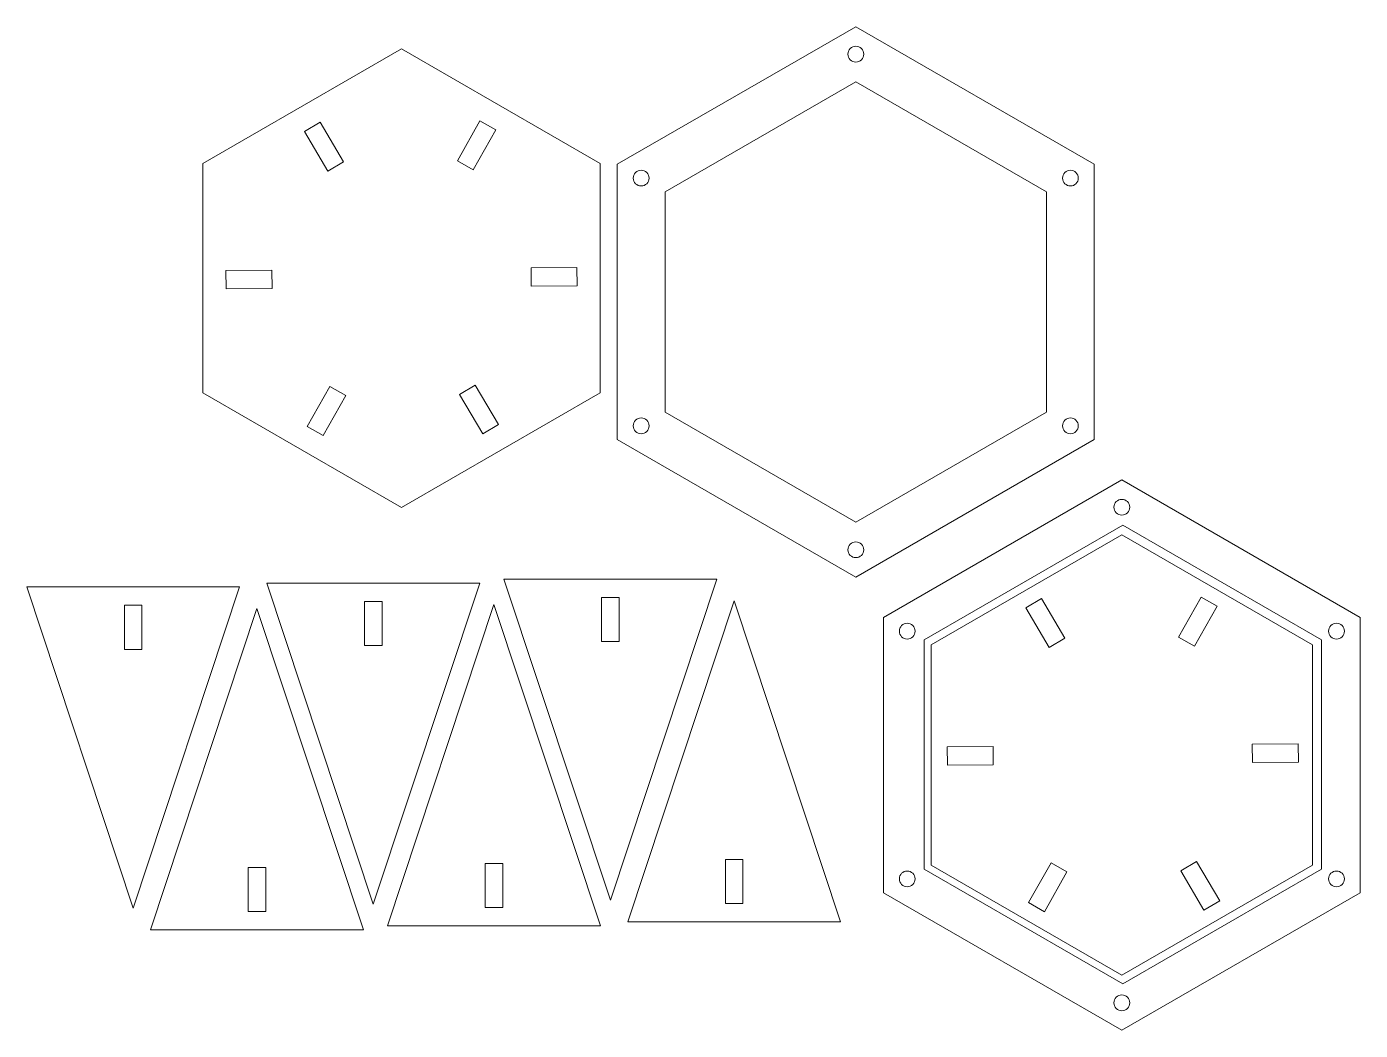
# Model space of a CAD drawing. Header units: inches. Extents: x -2.91 to 4.35, y -1.78 to 3.69.
import ezdxf

# ---------------------------------------------------------------- set-up
doc = ezdxf.new("R2010")
doc.units = ezdxf.units.IN
doc.header["$MEASUREMENT"] = 0

msp = doc.modelspace()

# ---------------------------------------------------------------- linework, layer by layer
at = {"color": 1, "linetype": 'Continuous', "lineweight": 5}
for p, q in [((1.6046, 3.6897), (0.3055, 2.9397)), ((2.9036, 2.9397), (1.6046, 3.6897)), ((-0.8701, 3.5696), (-1.9526, 2.9446)), ((0.2125, 2.9446), (-0.8701, 3.5696)), ((1.6046, 3.3897), (0.5653, 2.7897)), ((2.6438, 2.7897), (1.6046, 3.3897)), ((-1.3985, 3.1179), (-1.3124, 3.1686)), ((-1.3124, 3.1686), (-1.1854, 2.9532)), ((-0.566, 2.9588), (-0.443, 3.1764)), ((-0.3559, 3.1271), (-0.479, 2.9095)), ((-0.443, 3.1764), (-0.3559, 3.1271)), ((-1.2716, 2.9025), (-1.3985, 3.1179)), ((-1.9526, 2.9446), (-1.9526, 1.6946)), ((-1.1854, 2.9532), (-1.2716, 2.9025)), ((-0.479, 2.9095), (-0.566, 2.9588)), ((0.2125, 1.6946), (0.2125, 2.9446)), ((0.3055, 2.9397), (0.3055, 1.4397)), ((2.9036, 1.4397), (2.9036, 2.9397)), ((0.5653, 2.7897), (0.5653, 1.5897)), ((2.6438, 1.5897), (2.6438, 2.7897)), ((-1.8265, 2.3611), (-1.5765, 2.3633)), ((-1.8256, 2.2611), (-1.8265, 2.3611)), ((-1.5765, 2.3633), (-1.5756, 2.2633)), ((-0.1645, 2.3759), (0.0855, 2.3781)), ((-0.1636, 2.2759), (-0.1645, 2.3759)), ((0.0855, 2.3781), (0.0864, 2.2781)), ((-1.5756, 2.2633), (-1.8256, 2.2611)), ((0.0864, 2.2781), (-0.1636, 2.2759)), ((-1.9526, 1.6946), (-0.8701, 1.0696)), ((-1.3842, 1.512), (-1.2612, 1.7296)), ((-1.1741, 1.6804), (-1.2972, 1.4628)), ((-1.2612, 1.7296), (-1.1741, 1.6804)), ((-0.8701, 1.0696), (0.2125, 1.6946)), ((-0.5547, 1.6859), (-0.4686, 1.7367)), ((-0.4278, 1.4705), (-0.5547, 1.6859)), ((-0.4686, 1.7367), (-0.3416, 1.5213)), ((0.5653, 1.5897), (1.6046, 0.9897)), ((1.6046, 0.9897), (2.6438, 1.5897)), ((-1.2972, 1.4628), (-1.3842, 1.512)), ((-0.3416, 1.5213), (-0.4278, 1.4705)), ((0.3055, 1.4397), (1.6046, 0.6897)), ((1.6046, 0.6897), (2.9036, 1.4397)), ((3.054, 1.2214), (1.7549, 0.4714)), ((4.353, 0.4714), (3.054, 1.2214)), ((3.0591, 0.9746), (1.9765, 0.3496)), ((4.1416, 0.3496), (3.0591, 0.9746)), ((3.054, 0.9214), (2.0147, 0.3214)), ((4.0932, 0.3214), (3.054, 0.9214)), ((-1.6037, 0.6581), (-1.0237, -1.0919)), ((-0.4437, 0.6581), (-1.6037, 0.6581)), ((-1.0237, -1.0919), (-0.4437, 0.6581)), ((-0.3125, 0.68), (0.2675, -1.07)), ((0.8475, 0.68), (-0.3125, 0.68)), ((0.2675, -1.07), (0.8475, 0.68)), ((-2.9121, 0.637), (-2.3321, -1.113)), ((-1.7521, 0.637), (-2.9121, 0.637)), ((-2.3321, -1.113), (-1.7521, 0.637)), ((3.3631, 0.3638), (3.4862, 0.5814)), ((3.4862, 0.5814), (3.5732, 0.5322)), ((-2.2846, 0.537), (-2.3796, 0.537)), ((-2.3796, 0.537), (-2.3796, 0.297)), ((-2.2846, 0.297), (-2.2846, 0.537)), ((-1.6575, 0.5193), (-2.2375, -1.2307)), ((-1.0775, -1.2307), (-1.6575, 0.5193)), ((-0.9762, 0.5581), (-1.0712, 0.5581)), ((-1.0712, 0.5581), (-1.0712, 0.3181)), ((-0.9762, 0.3181), (-0.9762, 0.5581)), ((-0.3664, 0.5412), (-0.9464, -1.2088)), ((0.2136, -1.2088), (-0.3664, 0.5412)), ((0.315, 0.58), (0.22, 0.58)), ((0.22, 0.58), (0.22, 0.34)), ((0.315, 0.34), (0.315, 0.58)), ((0.9421, 0.5623), (0.3621, -1.1877)), ((1.5221, -1.1877), (0.9421, 0.5623)), ((2.5306, 0.5229), (2.6168, 0.5737)), ((2.6575, 0.3075), (2.5306, 0.5229)), ((2.6168, 0.5737), (2.7437, 0.3583)), ((3.5732, 0.5322), (3.4501, 0.3146)), ((1.7549, 0.4714), (1.7549, -1.0286)), ((4.353, -1.0286), (4.353, 0.4714)), ((3.4501, 0.3146), (3.3631, 0.3638)), ((-2.3796, 0.297), (-2.2846, 0.297)), ((-1.0712, 0.3181), (-0.9762, 0.3181)), ((0.22, 0.34), (0.315, 0.34)), ((1.9765, 0.3496), (1.9765, -0.9004)), ((2.0147, 0.3214), (2.0147, -0.8786)), ((2.7437, 0.3583), (2.6575, 0.3075)), ((4.0932, -0.8786), (4.0932, 0.3214)), ((4.1416, -0.9004), (4.1416, 0.3496)), ((3.7646, -0.2191), (4.0146, -0.2168)), ((4.0146, -0.2168), (4.0155, -0.3168)), ((2.1026, -0.2339), (2.3526, -0.2316)), ((2.1035, -0.3339), (2.1026, -0.2339)), ((2.3526, -0.2316), (2.3535, -0.3316)), ((3.7655, -0.3191), (3.7646, -0.2191)), ((2.3535, -0.3316), (2.1035, -0.3339)), ((4.0155, -0.3168), (3.7655, -0.3191)), ((-0.3189, -0.8688), (-0.4139, -0.8688)), ((-0.4139, -0.8688), (-0.4139, -1.1088)), ((-0.3189, -1.1088), (-0.3189, -0.8688)), ((0.9896, -0.8477), (0.8946, -0.8477)), ((0.8946, -0.8477), (0.8946, -1.0877)), ((0.9896, -1.0877), (0.9896, -0.8477)), ((2.5449, -1.0829), (2.668, -0.8653)), ((2.668, -0.8653), (2.755, -0.9145)), ((3.3744, -0.909), (3.4606, -0.8582)), ((3.4606, -0.8582), (3.5875, -1.0736)), ((-1.61, -0.8907), (-1.705, -0.8907)), ((-1.705, -0.8907), (-1.705, -1.1307)), ((-1.61, -1.1307), (-1.61, -0.8907)), ((1.9765, -0.9004), (3.0591, -1.5254)), ((2.0147, -0.8786), (3.054, -1.4786)), ((2.755, -0.9145), (2.632, -1.1321)), ((3.054, -1.4786), (4.0932, -0.8786)), ((3.0591, -1.5254), (4.1416, -0.9004)), ((3.5013, -1.1244), (3.3744, -0.909)), ((0.8946, -1.0877), (0.9896, -1.0877)), ((1.7549, -1.0286), (3.054, -1.7786)), ((2.632, -1.1321), (2.5449, -1.0829)), ((3.054, -1.7786), (4.353, -1.0286)), ((3.5875, -1.0736), (3.5013, -1.1244)), ((-1.705, -1.1307), (-1.61, -1.1307)), ((-0.4139, -1.1088), (-0.3189, -1.1088)), ((-2.2375, -1.2307), (-1.0775, -1.2307)), ((-0.9464, -1.2088), (0.2136, -1.2088)), ((0.3621, -1.1877), (1.5221, -1.1877))]:
    msp.add_line(p, q, dxfattribs=at)
for centre in [(1.6046, 3.5397), (0.4354, 2.8647), (2.7737, 2.8647), (0.4354, 1.5147), (2.7737, 1.5147), (3.054, 1.0714), (1.6046, 0.8397), (1.8848, 0.3964), (4.2231, 0.3964), (1.8848, -0.9536), (4.2231, -0.9536), (3.054, -1.6286)]:
    msp.add_circle(centre, 0.043, dxfattribs=at)

doc.saveas('drawing.dxf')
